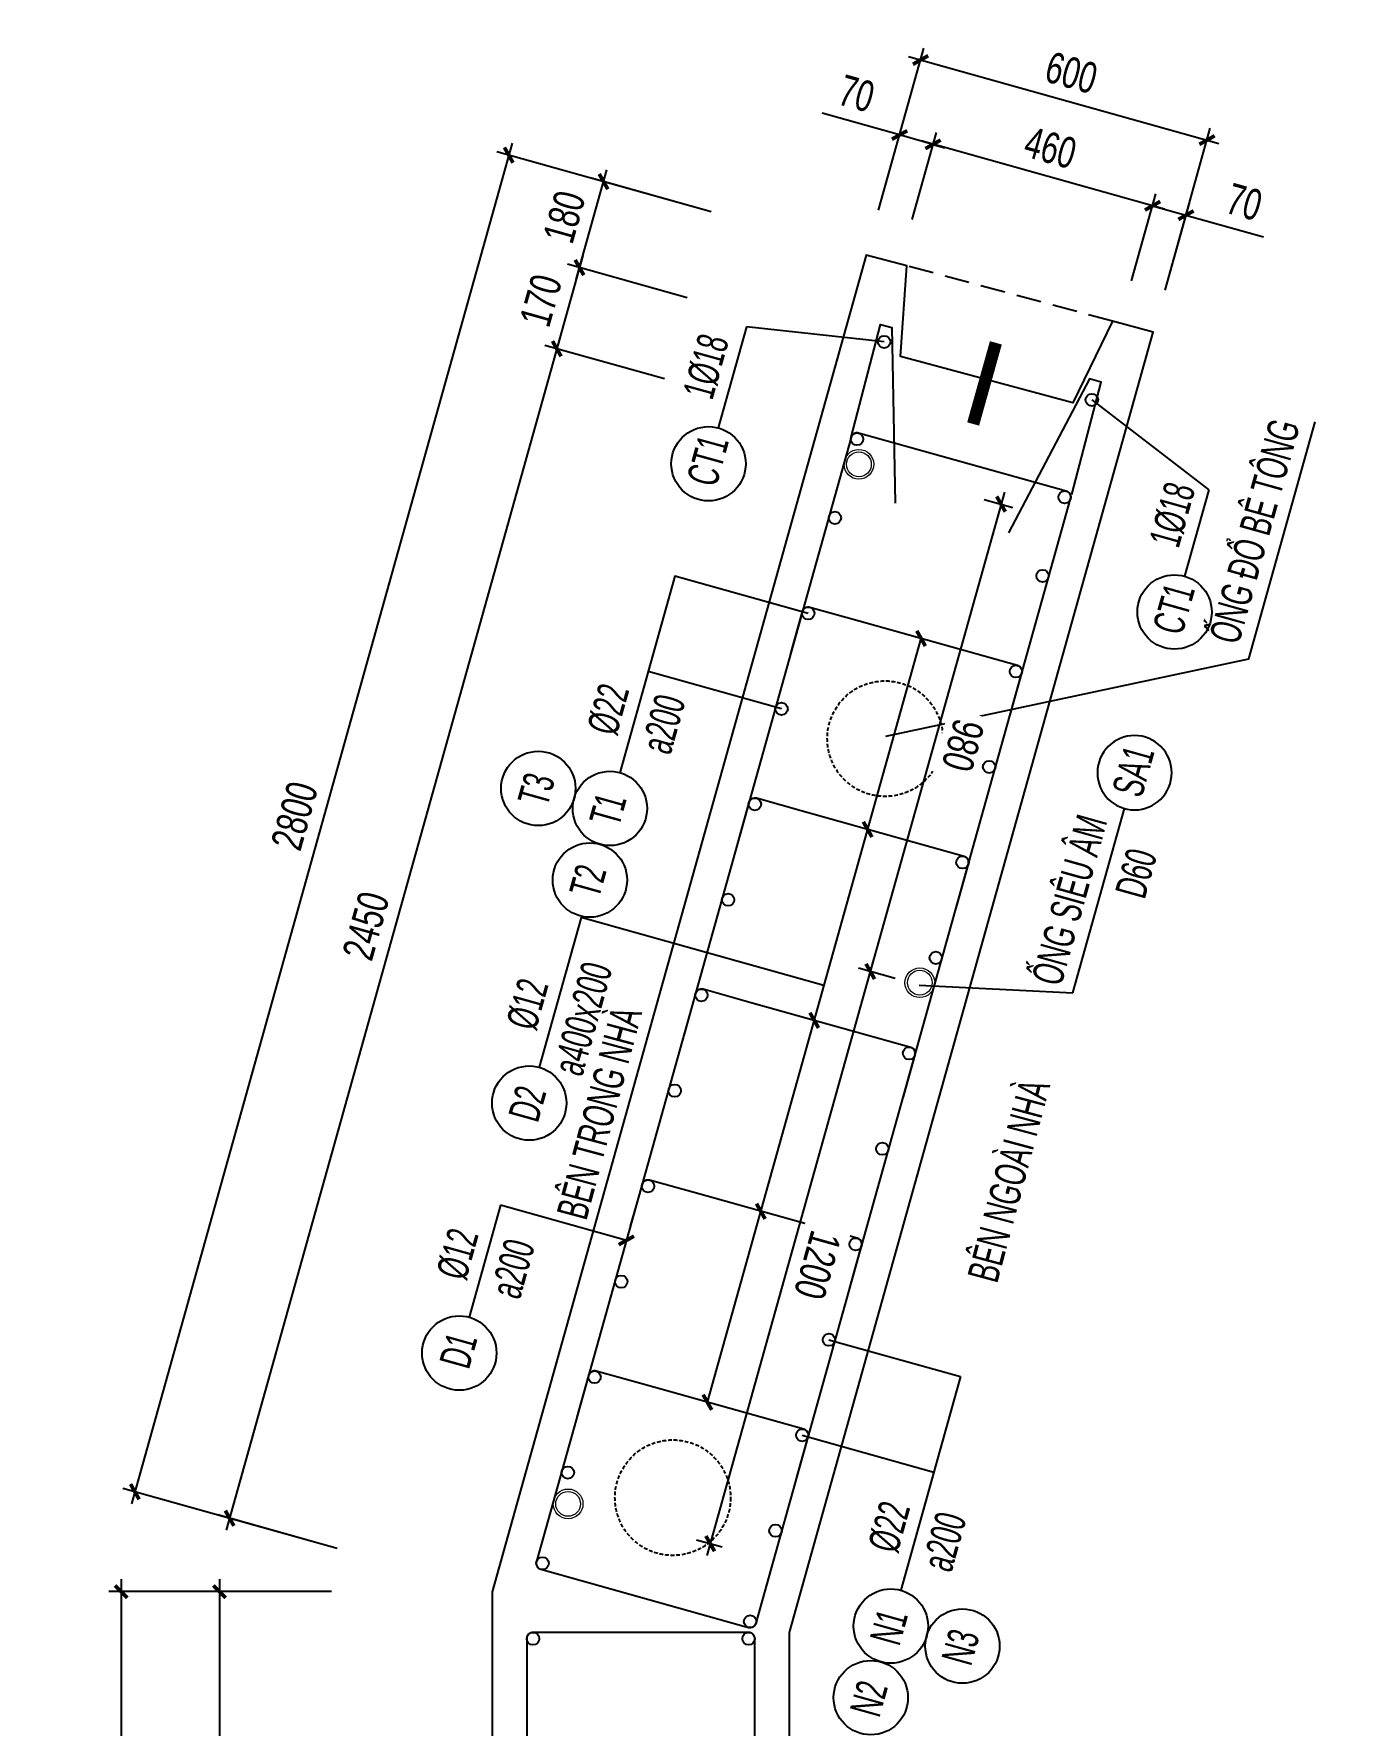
# Model space of a CAD drawing. Header units: millimetres. Extents: x -147841 to 368790, y -162721 to 84261.
# Drawn here: x 204937 to 207570, y -101013 to -97601 of the extents above; entities that cross this region are included whole.
import ezdxf
from ezdxf.enums import TextEntityAlignment as Align

# ---------------------------------------------------------------- set-up
doc = ezdxf.new("R2010")
doc.units = ezdxf.units.MM
doc.header["$LTSCALE"] = 1000
doc.header["$MEASUREMENT"] = 0
doc.header["$PDMODE"] = 1
doc.header["$PDSIZE"] = -10
doc.linetypes.add('DASHED', pattern=[0.75, 0.5, -0.25])
doc.linetypes.add('HIDDEN', pattern=[0.375, 0.25, -0.125])
doc.layers.get('0').update_dxf_attribs({"linetype": 'CONTINUOUS', "lineweight": 18})
doc.layers.get('DEFPOINTS').update_dxf_attribs({"color": 5, "linetype": 'CONTINUOUS', "lineweight": 18})
for name, color, linetype, lineweight in [('0-THAY', 7, 'CONTINUOUS', 18), ('ccu11-Dim', 8, 'CONTINUOUS', 18), ('DIM', 8, 'CONTINUOUS', 18)]:
    doc.layers.add(name, color=color, linetype=linetype, lineweight=lineweight)
for name, color, linetype in [('ccu11-Khuat', 9, 'DASHED'), ('ccu11-Manh', 8, 'CONTINUOUS'), ('ccu11-Thep', 4, 'CONTINUOUS'), ('ccu11-Thepdai', 6, 'CONTINUOUS'), ('KC-Cotthep', 8, 'CONTINUOUS'), ('KC-Dim', 8, 'CONTINUOUS'), ('KC-Text', 31, 'CONTINUOUS'), ('KC-Thay', 7, 'CONTINUOUS')]:
    doc.layers.add(name, color=color, linetype=linetype)
doc.styles.add('ARIAL', font='arial.ttf', dxfattribs={"width": 0.7})
doc.styles.add('ccu11-dim', font='vnsimli.shx', dxfattribs={"width": 0.65, "bigfont": 'bigfont.shx'})
doc.dimstyles.new('2.5-25', dxfattribs={"dimscale": 25, "dimtxt": 2.5, "dimasz": 1, "dimexe": 1, "dimexo": 2, "dimgap": 1, "dimtad": 1, "dimdec": 1, "dimrnd": 5, "dimdsep": 46, "dimtxsty": 'ARIAL', "dimblk": 'ARCHTICK', "dimcen": -1, "dimdle": 1, "dimclrd": 256, "dimclre": 256, "dimclrt": 3, "dimadec": 0, "dimazin": 2, "dimtfac": 0.1, "dimtdec": 1, "dimtmove": 0, "dimatfit": 1, "dimldrblk": 'ARCHTICK', "dimfxl": 1, "dimtvp": 0.833333, "dimtfill": 1, "dimtolj": 1, "dimtzin": 12, "dimarcsym": 0})
doc.dimstyles.new('ccu11-100x4', dxfattribs={"dimscale": 100, "dimtxt": 2.5, "dimasz": 1, "dimexe": 1, "dimexo": 2, "dimgap": 1, "dimtad": 1, "dimdec": 0, "dimlfac": 0.25, "dimdsep": 46, "dimtxsty": 'ccu11-dim', "dimblk": 'ARCHTICK', "dimcen": -1, "dimdle": 1, "dimclrd": 256, "dimclre": 256, "dimclrt": 31, "dimadec": 0, "dimazin": 2, "dimtfac": 0.1, "dimtdec": 0, "dimtmove": 0, "dimatfit": 1, "dimldrblk": 'ARCHTICK', "dimfxl": 1, "dimtvp": 0.833333, "dimtolj": 1, "dimtzin": 12, "dimarcsym": 0})

# ---------------------------------------------------------------- blocks, each defined once
blk = doc.blocks.new('_ARCHTICK')
at = {"color": 0, "linetype": 'ByBlock', "const_width": 0.3}
blk.add_lwpolyline([(-0.5, -0.5), (0.5, 0.5)], dxfattribs=at)
blk = doc.blocks.new('*D1049')
at = {"layer": 'DEFPOINTS', "color": 0, "linetype": 'ByBlock', "ltscale": 30, "transparency": 16777216}
for p in [(206351.7, -97973.6), (206303.2, -98146.9)]:
    blk.add_point(p, dxfattribs=at)
at = {"layer": 'KC-Dim', "linetype": 'ByBlock', "lineweight": -2, "ltscale": 30, "transparency": 16777216}
for p, q in [((206031, -98096.8), (206093, -97875.3)), ((206303.5, -97960.1), (206062.1, -97892.6)), ((206255, -98133.5), (206013.7, -98066))]:
    blk.add_line(p, q, dxfattribs=at)
at = {"layer": 'KC-Dim', "linetype": 'ByBlock', "lineweight": -2, "ltscale": 30, "transparency": 16777216, "xscale": 25, "yscale": 25, "zscale": 25}
for p, rotation in [((206086.2, -97899.3), 74.371384900603), ((206037.7, -98072.7), 254.371384900603)]:
    blk.add_blockref('_ARCHTICK', p, dxfattribs=dict(at, rotation=rotation))
at = {"layer": 'KC-Dim', "color": 3, "linetype": 'ByBlock', "ltscale": 30, "transparency": 16777216, "insert": (206007.2, -97970.7), "char_height": 62.5, "attachment_point": 5, "rotation": 74.3714, "style": 'ARIAL', "bg_fill": 3, "box_fill_scale": 1.25, "bg_fill_color": 256, "bg_fill_true_color": 13158600, "bg_fill_transparency": 0}
blk.add_mtext('\\A1;180', dxfattribs=at)
at = {"layer": 'DEFPOINTS', "color": 0, "linetype": 'ByBlock', "ltscale": 30, "transparency": 16777216}
blk.add_point((206086.2, -97899.3), dxfattribs=at)
blk = doc.blocks.new('*D1050')
at = {"layer": 'DEFPOINTS', "color": 0, "linetype": 'ByBlock', "ltscale": 30, "transparency": 16777216}
for p in [(206303.2, -98146.9), (205991.9, -98236.4), (206257.4, -98310.7)]:
    blk.add_point(p, dxfattribs=at)
at = {"layer": 'KC-Dim', "linetype": 'ByBlock', "lineweight": -2, "ltscale": 30, "transparency": 16777216}
for p, q in [((206044.5, -98048.6), (205985.2, -98260.5)), ((206255, -98133.5), (206013.7, -98066)), ((206209.2, -98297.2), (205967.9, -98229.7))]:
    blk.add_line(p, q, dxfattribs=at)
at = {"layer": 'KC-Dim', "linetype": 'ByBlock', "lineweight": -2, "ltscale": 30, "transparency": 16777216, "xscale": 25, "yscale": 25, "zscale": 25}
for p, rotation in [((206037.7, -98072.7), 74.37138490060299), ((205991.9, -98236.4), 254.371384900603)]:
    blk.add_blockref('_ARCHTICK', p, dxfattribs=dict(at, rotation=rotation))
at = {"layer": 'KC-Dim', "color": 3, "linetype": 'ByBlock', "ltscale": 30, "transparency": 16777216, "insert": (205960, -98139.2), "char_height": 62.5, "attachment_point": 5, "rotation": 74.3714, "style": 'ARIAL', "bg_fill": 3, "box_fill_scale": 1.25, "bg_fill_color": 256, "bg_fill_true_color": 13158600, "bg_fill_transparency": 0}
blk.add_mtext('\\A1;170', dxfattribs=at)
blk = doc.blocks.new('*D1051')
at = {"layer": 'DEFPOINTS', "color": 0, "linetype": 'ByBlock', "ltscale": 30, "transparency": 16777216}
for p in [(207303.6, -97815.6), (206627.6, -98005), (207205.4, -98166.7)]:
    blk.add_point(p, dxfattribs=at)
at = {"layer": 'KC-Dim', "linetype": 'ByBlock', "lineweight": -2, "ltscale": 30, "transparency": 16777216}
for p, q in [((206641, -97956.9), (206732.5, -97629.9)), ((206701.7, -97647.2), (207327.7, -97822.4)), ((207218.9, -98118.5), (207310.3, -97791.5))]:
    blk.add_line(p, q, dxfattribs=at)
at = {"layer": 'KC-Dim', "linetype": 'ByBlock', "lineweight": -2, "ltscale": 30, "transparency": 16777216, "xscale": 25, "yscale": 25, "zscale": 25}
for p, rotation in [((206725.8, -97654), 164.3713849006076), ((207303.6, -97815.6), 344.3713849006076)]:
    blk.add_blockref('_ARCHTICK', p, dxfattribs=dict(at, rotation=rotation))
at = {"layer": 'KC-Dim', "color": 3, "linetype": 'ByBlock', "ltscale": 30, "transparency": 16777216, "insert": (207030, -97680), "char_height": 62.5, "attachment_point": 5, "rotation": 344.3714, "style": 'ARIAL', "bg_fill": 3, "box_fill_scale": 1.25, "bg_fill_color": 256, "bg_fill_true_color": 13158600, "bg_fill_transparency": 0}
blk.add_mtext('\\A1;600', dxfattribs=at)
blk = doc.blocks.new('*D1052')
at = {"layer": 'DEFPOINTS', "color": 0, "linetype": 'ByBlock', "ltscale": 30, "transparency": 16777216}
for p in [(206750.8, -97824.2), (206695, -98023.9), (207138, -98147.8)]:
    blk.add_point(p, dxfattribs=at)
at = {"layer": 'KC-Dim', "linetype": 'ByBlock', "lineweight": -2, "ltscale": 30, "transparency": 16777216}
for p, q in [((206708.5, -97975.7), (206757.6, -97800.1)), ((207217.9, -97954.8), (206726.8, -97817.4)), ((207151.4, -98099.6), (207200.6, -97924))]:
    blk.add_line(p, q, dxfattribs=at)
at = {"layer": 'KC-Dim', "linetype": 'ByBlock', "lineweight": -2, "ltscale": 30, "transparency": 16777216, "xscale": 25, "yscale": 25, "zscale": 25}
for p, rotation in [((206750.8, -97824.2), 164.3713849006076), ((207193.8, -97948.1), 344.3713849006076)]:
    blk.add_blockref('_ARCHTICK', p, dxfattribs=dict(at, rotation=rotation))
at = {"layer": 'KC-Dim', "color": 3, "linetype": 'ByBlock', "ltscale": 30, "transparency": 16777216, "insert": (206987.7, -97831.3), "char_height": 62.5, "attachment_point": 5, "rotation": 344.3714, "style": 'ARIAL', "bg_fill": 3, "box_fill_scale": 1.25, "bg_fill_color": 256, "bg_fill_true_color": 13158600, "bg_fill_transparency": 0}
blk.add_mtext('\\A1;460', dxfattribs=at)
blk = doc.blocks.new('*D1053')
at = {"layer": 'DEFPOINTS', "color": 0, "linetype": 'ByBlock', "ltscale": 30, "transparency": 16777216}
for p in [(207261.2, -97967), (207138, -98147.8), (207205.4, -98166.7)]:
    blk.add_point(p, dxfattribs=at)
at = {"layer": 'KC-Dim', "linetype": 'ByBlock', "lineweight": -2, "ltscale": 30, "transparency": 16777216}
for p, q in [((207151.4, -98099.6), (207200.6, -97924)), ((207193.8, -97948.1), (207169.8, -97941.4)), ((207193.8, -97948.1), (207261.2, -97967)), ((207218.9, -98118.5), (207268, -97942.9)), ((207261.2, -97967), (207417.4, -98010.7))]:
    blk.add_line(p, q, dxfattribs=at)
at = {"layer": 'KC-Dim', "linetype": 'ByBlock', "lineweight": -2, "ltscale": 30, "transparency": 16777216, "xscale": 25, "yscale": 25, "zscale": 25}
for p, rotation in [((207193.8, -97948.1), 344.3713849006076), ((207261.2, -97967), 164.3713849006076)]:
    blk.add_blockref('_ARCHTICK', p, dxfattribs=dict(at, rotation=rotation))
at = {"layer": 'KC-Dim', "color": 3, "linetype": 'ByBlock', "ltscale": 30, "transparency": 16777216, "insert": (207378.7, -97940.7), "char_height": 62.5, "attachment_point": 5, "rotation": 344.3714, "style": 'ARIAL', "bg_fill": 3, "box_fill_scale": 1.25, "bg_fill_color": 256, "bg_fill_true_color": 13158600, "bg_fill_transparency": 0}
blk.add_mtext('\\A1;70', dxfattribs=at)
blk = doc.blocks.new('*D1054')
at = {"layer": 'DEFPOINTS', "color": 0, "linetype": 'ByBlock', "ltscale": 30, "transparency": 16777216}
for p in [(206683.4, -97805.3), (206627.6, -98005), (206695, -98023.9)]:
    blk.add_point(p, dxfattribs=at)
at = {"layer": 'KC-Dim', "linetype": 'ByBlock', "lineweight": -2, "ltscale": 30, "transparency": 16777216}
for p, q in [((206683.4, -97805.3), (206527.3, -97761.6)), ((206641, -97956.9), (206690.2, -97781.2)), ((206750.8, -97824.2), (206683.4, -97805.3)), ((206708.5, -97975.7), (206757.6, -97800.1)), ((206750.8, -97824.2), (206774.9, -97830.9))]:
    blk.add_line(p, q, dxfattribs=at)
at = {"layer": 'KC-Dim', "linetype": 'ByBlock', "lineweight": -2, "ltscale": 30, "transparency": 16777216, "xscale": 25, "yscale": 25, "zscale": 25}
for p, rotation in [((206683.4, -97805.3), 344.3713849006076), ((206750.8, -97824.2), 164.3713849006076)]:
    blk.add_blockref('_ARCHTICK', p, dxfattribs=dict(at, rotation=rotation))
at = {"layer": 'KC-Dim', "color": 3, "linetype": 'ByBlock', "ltscale": 30, "transparency": 16777216, "insert": (206596.6, -97721.9), "char_height": 62.5, "attachment_point": 5, "rotation": 344.3714, "style": 'ARIAL', "bg_fill": 3, "box_fill_scale": 1.25, "bg_fill_color": 256, "bg_fill_true_color": 13158600, "bg_fill_transparency": 0}
blk.add_mtext('\\A1;70', dxfattribs=at)
blk = doc.blocks.new('*D1055')
at = {"layer": 'DEFPOINTS', "color": 0, "linetype": 'ByBlock', "ltscale": 30, "transparency": 16777216}
for p in [(206257.4, -98310.7), (205331.9, -100595.8), (205549.2, -100656.6)]:
    blk.add_point(p, dxfattribs=at)
at = {"layer": 'KC-Dim', "linetype": 'ByBlock', "lineweight": -2, "ltscale": 30, "transparency": 16777216}
for p, q in [((205998.7, -98212.3), (205325.2, -100619.9)), ((206209.2, -98297.2), (205967.9, -98229.7)), ((205501, -100643.1), (205307.8, -100589.1))]:
    blk.add_line(p, q, dxfattribs=at)
at = {"layer": 'KC-Dim', "linetype": 'ByBlock', "lineweight": -2, "ltscale": 30, "transparency": 16777216, "xscale": 25, "yscale": 25, "zscale": 25}
for p, rotation in [((205991.9, -98236.4), 74.37138490060299), ((205331.9, -100595.8), 254.371384900603)]:
    blk.add_blockref('_ARCHTICK', p, dxfattribs=dict(at, rotation=rotation))
at = {"layer": 'KC-Dim', "color": 3, "linetype": 'ByBlock', "ltscale": 30, "transparency": 16777216, "insert": (205607.1, -99400.8), "char_height": 62.5, "attachment_point": 5, "rotation": 74.3714, "style": 'ARIAL', "bg_fill": 3, "box_fill_scale": 1.25, "bg_fill_color": 256, "bg_fill_true_color": 13158600, "bg_fill_transparency": 0}
blk.add_mtext('\\A1;2450', dxfattribs=at)
blk = doc.blocks.new('*U1041')
at = {"layer": 'ccu11-Thepdai', "flags": 128}
blk.add_lwpolyline([(50, 230), (-37.5, 230, 0.414214), (-50, 217.5), (-50, -114.4), (-50, -217.5, 0.414214), (-37.5, -230), (50, -230)], format="xyb", dxfattribs=at)
blk = doc.blocks.new('*U1042')
at = {"layer": 'DIM', "color": 0, "linetype": 'ByBlock', "lineweight": -2, "transparency": 16777216}
for p in [(0, 0), (400, 0), (800, 0), (1200, 0), (1600, 0)]:
    blk.add_blockref('*U1041', p, dxfattribs=at)
blk = doc.blocks.new('*D1056')
at = {"layer": 'DEFPOINTS', "color": 0, "ltscale": 3000, "transparency": 16777216}
for p in [(206351.7, -97973.6), (205140.7, -100542.3), (205597.3, -100670.1)]:
    blk.add_point(p, dxfattribs=at)
at = {"layer": 'DIM', "lineweight": -2, "ltscale": 3000, "transparency": 16777216}
for p, q in [((205901.7, -97821.8), (205134, -100566.4)), ((206303.5, -97960.1), (205870.9, -97839.1)), ((205549.2, -100656.6), (205116.6, -100535.6))]:
    blk.add_line(p, q, dxfattribs=at)
at = {"layer": 'DIM', "lineweight": -2, "ltscale": 3000, "transparency": 16777216, "xscale": 25, "yscale": 25, "zscale": 25}
for p, rotation in [((205895, -97845.9), 74.37138490060299), ((205140.7, -100542.3), 254.371384900603)]:
    blk.add_blockref('_ARCHTICK', p, dxfattribs=dict(at, rotation=rotation))
at = {"layer": 'DIM', "color": 3, "ltscale": 3000, "transparency": 16777216, "insert": (205463, -99178.8), "char_height": 62.5, "attachment_point": 5, "rotation": 74.3714, "style": 'ARIAL', "bg_fill": 3, "box_fill_scale": 1.25, "bg_fill_color": 256, "bg_fill_true_color": 13158600, "bg_fill_transparency": 0}
blk.add_mtext('\\A1;2800', dxfattribs=at)
blk = doc.blocks.new('*D1508')
at = {"layer": 'DEFPOINTS', "color": 0, "linetype": 'ByBlock', "ltscale": 30, "transparency": 16777216}
for p in [(258896.5, -98435.7), (258896.5, -98538), (257917.5, -98623.4)]:
    blk.add_point(p, dxfattribs=at)
at = {"layer": 'KC-Dim', "linetype": 'ByBlock', "lineweight": -2, "ltscale": 30, "transparency": 16777216}
for p, q in [((258896.5, -98485.7), (258896.5, -98563)), ((257892.5, -98538), (258921.5, -98538)), ((257917.5, -98573.4), (257917.5, -98513))]:
    blk.add_line(p, q, dxfattribs=at)
at = {"layer": 'KC-Dim', "linetype": 'ByBlock', "lineweight": -2, "ltscale": 30, "transparency": 16777216, "xscale": 25, "yscale": 25, "zscale": 25, "rotation": 180}
blk.add_blockref('_ARCHTICK', (257917.5, -98538), dxfattribs=at)
at = {"layer": 'KC-Dim', "linetype": 'ByBlock', "lineweight": -2, "ltscale": 30, "transparency": 16777216, "xscale": 25, "yscale": 25, "zscale": 25}
blk.add_blockref('_ARCHTICK', (258896.5, -98538), dxfattribs=at)
at = {"layer": 'KC-Dim', "color": 3, "linetype": 'ByBlock', "ltscale": 30, "transparency": 16777216, "insert": (258407, -98481.1), "char_height": 62.5, "attachment_point": 5, "style": 'ARIAL', "bg_fill": 3, "box_fill_scale": 1.25, "bg_fill_color": 256, "bg_fill_true_color": 13158600, "bg_fill_transparency": 0}
blk.add_mtext('\\A1;980', dxfattribs=at)
blk = doc.blocks.new('A$C260038B3')
at = {"layer": '0-THAY', "linetype": 'Continuous'}
for radius in [120, 100]:
    blk.add_circle((0, 0), radius, dxfattribs=at)
blk = doc.blocks.new('*D1509')
at = {"layer": 'DEFPOINTS', "color": 0, "linetype": 'ByBlock', "ltscale": 30, "transparency": 16777216}
for p in [(258896.5, -98435.7), (260095.1, -98538), (260095.1, -98616.7)]:
    blk.add_point(p, dxfattribs=at)
at = {"layer": 'KC-Dim', "linetype": 'ByBlock', "lineweight": -2, "ltscale": 30, "transparency": 16777216}
for p, q in [((258896.5, -98485.7), (258896.5, -98563)), ((258871.5, -98538), (260120.1, -98538)), ((260095.1, -98566.7), (260095.1, -98513))]:
    blk.add_line(p, q, dxfattribs=at)
at = {"layer": 'KC-Dim', "linetype": 'ByBlock', "lineweight": -2, "ltscale": 30, "transparency": 16777216, "xscale": 25, "yscale": 25, "zscale": 25, "rotation": 180}
blk.add_blockref('_ARCHTICK', (258896.5, -98538), dxfattribs=at)
at = {"layer": 'KC-Dim', "linetype": 'ByBlock', "lineweight": -2, "ltscale": 30, "transparency": 16777216, "xscale": 25, "yscale": 25, "zscale": 25}
blk.add_blockref('_ARCHTICK', (260095.1, -98538), dxfattribs=at)
at = {"layer": 'KC-Dim', "color": 3, "linetype": 'ByBlock', "ltscale": 30, "transparency": 16777216, "insert": (259495.8, -98481.1), "char_height": 62.5, "attachment_point": 5, "style": 'ARIAL', "bg_fill": 3, "box_fill_scale": 1.25, "bg_fill_color": 256, "bg_fill_true_color": 13158600, "bg_fill_transparency": 0}
blk.add_mtext('\\A1;1200', dxfattribs=at)
blk = doc.blocks.new('*U1043')
at = {"layer": 'ccu11-Thep'}
blk.add_circle((0, 0), 12.5, dxfattribs=at)
blk = doc.blocks.new('*U1044')
at = {"layer": 'KC-Dim', "color": 0, "linetype": 'ByBlock', "lineweight": -2, "transparency": 16777216}
for p in [(0, 0), (200, 0), (400, 0), (600, 0), (800, 0), (1000, 0), (1200, 0), (1400, 0), (1600, 0), (1800, 0), (2000, 0)]:
    blk.add_blockref('*U1043', p, dxfattribs=at)
blk = doc.blocks.new('att_thep_2')
blk.add_circle((-300, 0), 300)
at = {"color": 3, "style": 'ARIAL', "width": 0.6}
blk.add_attdef('DK', text='', height=250, dxfattribs=at).set_placement((467, 105), align=Align.CENTER)
at = {"color": 31, "style": 'ARIAL', "width": 0.6}
blk.add_attdef('SH', text='', height=250, dxfattribs=at).set_placement((-281, -111), align=Align.CENTER)
at = {"color": 2, "style": 'ARIAL', "width": 0.6}
blk.add_attdef('KC', text='', height=250, dxfattribs=at).set_placement((472, -355), align=Align.CENTER)
blk = doc.blocks.new('*D1057')
at = {"layer": 'DEFPOINTS', "color": 0, "linetype": 'ByBlock', "ltscale": 30, "transparency": 16777216}
for p in [(205587.2, -100743.9), (205311.6, -103673.9), (205587.2, -103673.9)]:
    blk.add_point(p, dxfattribs=at)
at = {"layer": 'KC-Dim', "linetype": 'ByBlock', "lineweight": -2, "ltscale": 30, "transparency": 16777216}
for p, q in [((205311.6, -100718.9), (205311.6, -103698.9)), ((205537.2, -100743.9), (205286.6, -100743.9)), ((205537.2, -103673.9), (205286.6, -103673.9))]:
    blk.add_line(p, q, dxfattribs=at)
at = {"layer": 'KC-Dim', "linetype": 'ByBlock', "lineweight": -2, "ltscale": 30, "transparency": 16777216, "xscale": 25, "yscale": 25, "zscale": 25}
for p, rotation in [((205311.6, -100743.9), 90), ((205311.6, -103673.9), 270)]:
    blk.add_blockref('_ARCHTICK', p, dxfattribs=dict(at, rotation=rotation))
at = {"layer": 'KC-Dim', "color": 3, "linetype": 'ByBlock', "ltscale": 30, "transparency": 16777216, "insert": (205254.6, -102208.9), "char_height": 62.5, "attachment_point": 5, "rotation": 90, "style": 'ARIAL', "bg_fill": 3, "box_fill_scale": 1.25, "bg_fill_color": 256, "bg_fill_true_color": 13158600, "bg_fill_transparency": 0}
blk.add_mtext('\\A1;2930', dxfattribs=at)
blk = doc.blocks.new('*D1064')
at = {"layer": 'DEFPOINTS', "color": 0, "ltscale": 3000, "transparency": 16777216}
for p in [(205587.2, -100743.9), (205113, -103743.9), (205587.2, -103743.9)]:
    blk.add_point(p, dxfattribs=at)
at = {"layer": 'DIM', "lineweight": -2, "ltscale": 3000, "transparency": 16777216}
for p, q in [((205113, -100718.9), (205113, -103768.9)), ((205537.2, -100743.9), (205088, -100743.9)), ((205537.2, -103743.9), (205088, -103743.9))]:
    blk.add_line(p, q, dxfattribs=at)
at = {"layer": 'DIM', "lineweight": -2, "ltscale": 3000, "transparency": 16777216, "xscale": 25, "yscale": 25, "zscale": 25}
for p, rotation in [((205113, -100743.9), 90), ((205113, -103743.9), 270)]:
    blk.add_blockref('_ARCHTICK', p, dxfattribs=dict(at, rotation=rotation))
at = {"layer": 'DIM', "color": 3, "ltscale": 3000, "transparency": 16777216, "insert": (205056.1, -102243.9), "char_height": 62.5, "attachment_point": 5, "rotation": 90, "style": 'ARIAL', "bg_fill": 3, "box_fill_scale": 1.25, "bg_fill_color": 256, "bg_fill_true_color": 13158600, "bg_fill_transparency": 0}
blk.add_mtext('\\A1;3000', dxfattribs=at)
blk = doc.blocks.new('*U1067')
at = {"layer": 'ccu11-Thep'}
blk.add_circle((0, 0), 12.5, dxfattribs=at)
blk = doc.blocks.new('*U1068')
at = {"layer": 'KC-Dim', "color": 0, "linetype": 'ByBlock', "lineweight": -2, "transparency": 16777216}
for p in [(0, 0), (200, 0), (400, 0), (600, 0), (800, 0), (1000, 0), (1200, 0), (1400, 0), (1600, 0), (1800, 0), (2000, 0)]:
    blk.add_blockref('*U1067', p, dxfattribs=at)
blk = doc.blocks.new('saw6-28')
at = {"layer": 'ccu11-Dim', "ltscale": 3000, "xscale": 0.25, "yscale": 0.25, "zscale": 0.25}
for p in [(257917.48, -98835.66), (260095.11, -98835.66)]:
    blk.add_blockref('A$C260038B3', p, dxfattribs=at)
at = {"layer": 'KC-Dim', "linetype": 'ByBlock', "ltscale": 30}
dim = blk.add_linear_dim(base=(258896.47, -98537.97), p1=(257917.48, -98623.41), p2=(258896.47, -98435.66), dimstyle='2.5-25', dxfattribs=at)
dim.commit()
dim.dimension.update_dxf_attribs({"geometry": '*D1508', "text_midpoint": (258406.97, -98481.05)})
at = {"layer": 'ccu11-Dim', "ltscale": 3000, "xscale": 0.25, "yscale": 0.25, "zscale": 0.25}
blk.add_blockref('A$C260038B3', (258891.47, -98435.66), dxfattribs=at)
at = {"layer": 'KC-Dim', "linetype": 'ByBlock', "ltscale": 30}
dim = blk.add_linear_dim(base=(260095.11, -98537.97), p1=(258896.47, -98435.66), p2=(260095.11, -98616.7), dimstyle='2.5-25', dxfattribs=at)
dim.commit()
dim.dimension.update_dxf_attribs({"geometry": '*D1509', "text_midpoint": (259495.79, -98481.05)})

msp = doc.modelspace()

# ---------------------------------------------------------------- linework, layer by layer
at = {"layer": 'ccu11-Manh'}
msp.add_lwpolyline([(206655.77, -99017.79), (207387.81, -98862.2), (207521.58, -98384.03)], dxfattribs=at)
at = {"layer": 'ccu11-Thep', "const_width": 25}
msp.add_lwpolyline([(206831.86, -98388.3), (206877.66, -98224.58)], dxfattribs=at)
at = {"layer": 'ccu11-Thep'}
for centre in [(206652.34, -98222.69), (207071.28, -98339.79), (206597.49, -98418.78), (207016.4, -98535.97), (206381.97, -100803.91), (205943.87, -100838.78), (206378.87, -100838.78)]:
    msp.add_circle(centre, 12.5, dxfattribs=at)
at = {"layer": 'ccu11-Thep', "linetype": 'HIDDEN', "ltscale": 0.03}
msp.add_circle((206654.27, -99023.16, 242.3), 116.6, dxfattribs=at)
at = {"layer": 'ccu11-Thepdai'}
for points in [[(206585.45, -98415.42), (205951.01, -100683.35, 0.4142136), (205959.68, -100698.75), (206378.6, -100815.94, 0.4142136), (206394, -100807.27), (207028.44, -98539.34, 0.4142136), (207019.77, -98523.94), (206600.85, -98406.75, 0.4142136)], [(205931.37, -100838.78), (205931.37, -103661.44, 0.4142136), (205943.87, -103673.94), (206378.87, -103673.94, 0.4142136), (206391.37, -103661.44), (206391.37, -100838.78, 0.4142136), (206378.87, -100826.28), (205943.87, -100826.28, 0.4142136)]]:
    msp.add_lwpolyline(points, format="xyb", close=True, dxfattribs=at)
at = {"layer": 'KC-Thay', "flags": 128}
msp.add_lwpolyline([(206461.37, -103743.94), (206461.37, -100826.28), (207195.29, -98202.75), (207113.15, -98180.74), (207032.76, -98345.55), (206685.02, -98252.38), (206697.8, -98069.46), (206615.69, -98047.46), (205861.37, -100743.94), (205861.37, -103743.94), (205946.37, -103743.94), (205981.37, -103923.94), (206341.37, -103923.94), (206376.37, -103743.94), (206461.37, -103743.94)], dxfattribs=at)

# ---------------------------------------------------------------- block references
at = {"layer": 'KC-Cotthep'}
ref = msp.add_blockref('att_thep_2', (207258.27, -98695.39), dxfattribs=dict(at, xscale=0.25, yscale=0.25, zscale=0.25, rotation=74.37138490063843))
ref.add_attrib('DK', '1%%C18', dxfattribs={"layer": '0', "color": 15, "height": 62.5, "rotation": 74.37138, "style": 'ARIAL', "width": 0.6}).set_placement((207263.3, -98579.6), align=Align.CENTER)
ref.add_attrib('SH', 'CT1', dxfattribs={"layer": '0', "color": 31, "height": 62.5, "rotation": 74.37138, "style": 'ARIAL', "width": 0.6}).set_placement((207266.52, -98769.36), align=Align.CENTER)
ref = msp.add_blockref('att_thep_2', (206830.45, -100781.51), dxfattribs=dict(at, xscale=0.25, yscale=0.25, zscale=0.25, rotation=74.37138490062058))
ref.add_attrib('SH', 'N3', dxfattribs={"layer": '0', "color": 31, "height": 62.5, "rotation": 74.37138, "style": 'ARIAL', "width": 0.6}).set_placement((206836.33, -100863.93), align=Align.CENTER)
ref = msp.add_blockref('att_thep_2', (206645.6, -100885.52), dxfattribs=dict(at, xscale=0.25, yscale=0.25, zscale=0.25, rotation=74.37138490062058))
ref.add_attrib('SH', 'N2', dxfattribs={"layer": '0', "color": 31, "height": 62.5, "rotation": 74.37138, "style": 'ARIAL', "width": 0.6}).set_placement((206651.48, -100967.94), align=Align.CENTER)

# ---------------------------------------------------------------- texts
at = {"layer": 'KC-Text', "color": 1, "style": 'ARIAL', "width": 0.6}
msp.add_text('ỐNG ĐỔ BÊ TÔNG', height=62.5, rotation=74.37138, dxfattribs=at).set_placement((207367.19, -98835.62))

# ---------------------------------------------------------------- dimensions: what is measured, and where the dimension line sits
at = {"layer": 'KC-Dim', "linetype": 'ByBlock', "ltscale": 30}
dim = msp.add_linear_dim(base=(205311.58, -103673.94), p1=(205587.21, -100743.94), p2=(205587.21, -103673.94), angle=270, dimstyle='2.5-25', dxfattribs=at)
dim.commit()
dim.dimension.update_dxf_attribs({"geometry": '*D1057', "text_midpoint": (205254.64, -102208.94)})

# ---------------------------------------------------------------- leaders
at = {"layer": 'ccu11-Manh', "ltscale": 10}
for points in [[(207071.28, -98339.79), (207307.05, -98521.02), (207258.28, -98695.35)], [(206722.89, -99520.25), (207033.19, -99535.88), (207137.2, -99164.06)], [(206540.91, -100235.72), (206806.58, -100310.04), (206686, -100741.1)], [(206487.03, -100428.32), (206752.7, -100502.64), (206685.99, -100741.14)]]:
    msp.add_leader(points, dimstyle='ccu11-100x4', override={"dimgap": 1, "dimtad": 0, "dimldrblk": 'None'}, dxfattribs=at)

# ---------------------------------------------------------------- next in the draw order: dimensions: what is measured, and where the dimension line sits
at = {"layer": 'DIM', "ltscale": 3000}
dim = msp.add_linear_dim(base=(205113.03, -103743.94), p1=(205587.21, -100743.94), p2=(205587.21, -103743.94), angle=270, dimstyle='2.5-25', dxfattribs=at)
dim.commit()
dim.dimension.update_dxf_attribs({"geometry": '*D1064', "text_midpoint": (205056.09, -102243.94)})
at = {"layer": 'KC-Dim', "linetype": 'ByBlock', "ltscale": 30}
dim = msp.add_linear_dim(base=(207303.58, -97815.62), p1=(206627.57, -98005.01), p2=(207205.39, -98166.66), angle=344.37138, dimstyle='2.5-25', dxfattribs=at)
dim.commit()
dim.dimension.update_dxf_attribs({"geometry": '*D1051', "text_midpoint": (207030.01, -97680)})
dim = msp.add_linear_dim(base=(206086.22, -97899.35), p1=(206303.17, -98146.94), p2=(206351.66, -97973.6), angle=74.37138, dimstyle='2.5-25', dxfattribs=at)
dim.commit()
dim.dimension.update_dxf_attribs({"geometry": '*D1049', "text_midpoint": (206061.98, -97986.02), "dimtype": 160})

# ---------------------------------------------------------------- next in the draw order: linework, layer by layer
at = {"layer": 'ccu11-Khuat', "ltscale": 0.1}
msp.add_line((207113.15, -98180.74), (206697.8, -98069.46), dxfattribs=at)

# ---------------------------------------------------------------- next in the draw order: dimensions: what is measured, and where the dimension line sits
at = {"layer": 'KC-Dim', "linetype": 'ByBlock', "ltscale": 30}
dim = msp.add_linear_dim(base=(205991.93, -98236.41), p1=(206303.17, -98146.94), p2=(206257.37, -98310.66), angle=254.37138, dimstyle='2.5-25', dxfattribs=at)
dim.commit()
dim.dimension.update_dxf_attribs({"geometry": '*D1050', "text_midpoint": (206014.83, -98154.55), "dimtype": 160})

# ---------------------------------------------------------------- next in the draw order: dimensions: what is measured, and where the dimension line sits
for base, p1, p2, angle, picture, middle in [((206750.84, -97824.18), (207137.97, -98147.8), (206694.98, -98023.87), 344.37138, '*D1052', (206987.67, -97831.34)), ((205331.9, -100595.82), (206257.37, -98310.66), (205549.19, -100656.61), 254.37138, '*D1055', (205607.11, -99400.78))]:
    dim = msp.add_linear_dim(base=base, p1=p1, p2=p2, angle=angle, dimstyle='2.5-25', dxfattribs=at)
    dim.commit()
    dim.dimension.update_dxf_attribs({"geometry": picture, "text_midpoint": middle})

# ---------------------------------------------------------------- next in the draw order: leaders
at = {"layer": 'ccu11-Manh', "ltscale": 10}
msp.add_leader([(206652.34, -98222.69), (206374.32, -98192.5), (206317.37, -98396.11)], dimstyle='ccu11-100x4', override={"dimgap": 1, "dimtad": 0, "dimldrblk": 'None'}, dxfattribs=at)

# ---------------------------------------------------------------- next in the draw order: linework, layer by layer
at = {"layer": 'ccu11-Thep', "linetype": 'HIDDEN', "ltscale": 0.03}
msp.add_circle((206225.93, -100554.33), 116.6, dxfattribs=at)

# ---------------------------------------------------------------- next in the draw order: block references
at = {"layer": 'DIM', "rotation": 254.3713849006336}
msp.add_blockref('*U1042', (206698.51, -98865), dxfattribs=at)

# ---------------------------------------------------------------- next in the draw order: dimensions: what is measured, and where the dimension line sits
at = {"layer": 'KC-Dim', "linetype": 'ByBlock', "ltscale": 30}
for base, p1, p2, picture, middle in [((206683.43, -97805.33), (206694.98, -98023.87), (206627.57, -98005.01), '*D1054', (206596.6, -97721.94)), ((207261.25, -97966.97), (207137.97, -98147.8), (207205.39, -98166.66), '*D1053', (207378.74, -97940.74))]:
    dim = msp.add_linear_dim(base=base, p1=p1, p2=p2, angle=344.37138, dimstyle='2.5-25', dxfattribs=at)
    dim.commit()
    dim.dimension.update_dxf_attribs({"geometry": picture, "text_midpoint": middle})

# ---------------------------------------------------------------- next in the draw order: leaders
at = {"layer": 'ccu11-Manh', "ltscale": 10}
msp.add_leader([(206530.95, -99520.99), (206041.03, -99383.94), (205956.5, -99686.09)], dimstyle='ccu11-100x4', override={"dimgap": 1, "dimtad": 0, "dimldrblk": 'None'}, dxfattribs=at)
at = {"layer": 'ccu11-Manh', "ltscale": 3000}
msp.add_leader([(206132.3, -100035.3), (205878.66, -99964.35), (205815.44, -100190.33)], dimstyle='ccu11-100x4', override={"dimasz": 0.25, "dimtad": 0}, dxfattribs=at)

# ---------------------------------------------------------------- next in the draw order: dimensions: what is measured, and where the dimension line sits
at = {"layer": 'DIM', "ltscale": 3000}
dim = msp.add_linear_dim(base=(205140.69, -100542.33), p1=(206351.66, -97973.6), p2=(205597.34, -100670.08), angle=254.37138, dimstyle='2.5-25', dxfattribs=at)
dim.commit()
dim.dimension.update_dxf_attribs({"geometry": '*D1056', "text_midpoint": (205463.05, -99178.76)})

# ---------------------------------------------------------------- next in the draw order: linework, layer by layer
at = {"layer": 'ccu11-Thep'}
msp.add_circle((205963.05, -100686.72), 12.5, dxfattribs=at)

# ---------------------------------------------------------------- next in the draw order: block references
at = {"layer": 'KC-Cotthep'}
ref = msp.add_blockref('att_thep_2', (205815.44, -100190.33), dxfattribs=dict(at, xscale=0.25, yscale=0.25, zscale=0.25, rotation=74.37138490062804))
ref.add_attrib('KC', 'a200', dxfattribs={"layer": '0', "color": 2, "height": 62.5, "rotation": 74.37138, "style": 'ARIAL', "width": 0.6}).set_placement((205932.76, -100100.66), align=Align.CENTER)
ref.add_attrib('DK', '%%C12', dxfattribs={"layer": '0', "color": 215, "height": 62.5, "rotation": 74.37138, "style": 'ARIAL', "width": 0.6}).set_placement((205821.49, -100070.9), align=Align.CENTER)
ref.add_attrib('SH', 'D1', dxfattribs={"layer": '0', "color": 31, "height": 62.5, "rotation": 74.37138, "style": 'ARIAL', "width": 0.6}).set_placement((205823.36, -100265.49), align=Align.CENTER)

# ---------------------------------------------------------------- next in the draw order: block references
at = {"layer": 'KC-Dim', "rotation": 254.3713849006336}
msp.add_blockref('saw6-28', (371266.12, 123285.69), dxfattribs=at)

# ---------------------------------------------------------------- next in the draw order: linework, layer by layer
at = {"layer": 'ccu11-Manh', "ltscale": 10, "flags": 128}
for points in [[(206499.16, -98770.29), (206230.23, -98695.06), (206119.26, -99091.73)], [(206445.28, -98962.9), (206176.35, -98887.66)]]:
    msp.add_lwpolyline(points, dxfattribs=at)
at = {"layer": 'ccu11-Thepdai', "flags": 128}
for points in [[(206585.72, -98414.93), (206644.84, -98187.82), (206667.53, -98193.73), (206674.58, -98548.31)], [(207030.88, -98530.82), (207090.03, -98303.63), (207066.63, -98297.54), (206903.16, -98607.82)]]:
    msp.add_lwpolyline(points, dxfattribs=at)
at = {"layer": 'DEFPOINTS', "ltscale": 3000}
msp.add_circle((204694.91, -100253.86), 4001.83, dxfattribs=at)
at = {"layer": 'KC-Dim', "linetype": 'ByBlock', "ltscale": 30}
msp.add_lwpolyline([(206295.73, -100361.83), (206726.77, -98820.98)], dxfattribs=at)

# ---------------------------------------------------------------- next in the draw order: block references
at = {"layer": 'KC-Cotthep'}
ref = msp.add_blockref('att_thep_2', (206317.94, -98396.26), dxfattribs=dict(at, xscale=0.2499999999999999, yscale=0.2499999999999999, zscale=0.2499999999999999, rotation=74.56048985032896))
ref.add_attrib('DK', '1%%C18', dxfattribs={"layer": '0', "color": 15, "height": 62.5, "rotation": 74.56049, "style": 'ARIAL', "width": 0.6}).set_placement((206322.59, -98280.46), align=Align.CENTER)
ref.add_attrib('SH', 'CT1', dxfattribs={"layer": '0', "color": 31, "height": 62.5, "rotation": 74.56049, "style": 'ARIAL', "width": 0.6}).set_placement((206326.43, -98470.21), align=Align.CENTER)
ref = msp.add_blockref('att_thep_2', (206119.27, -99091.7), dxfattribs=dict(at, xscale=0.25, yscale=0.25, zscale=0.25, rotation=74.37138490062058))
ref.add_attrib('KC', 'a200', dxfattribs={"layer": '0', "color": 2, "height": 62.5, "rotation": 74.37138, "style": 'ARIAL', "width": 0.6}).set_placement((206236.59, -99002.02), align=Align.CENTER)
ref.add_attrib('DK', '%%C22', dxfattribs={"layer": '0', "color": 2, "height": 62.5, "rotation": 74.37138, "style": 'ARIAL', "width": 0.6}).set_placement((206125.39, -98972.01), align=Align.CENTER)
ref.add_attrib('SH', 'T1', dxfattribs={"layer": '0', "color": 31, "height": 62.5, "rotation": 74.37138, "style": 'ARIAL', "width": 0.6}).set_placement((206125.15, -99174.12), align=Align.CENTER)
ref = msp.add_blockref('att_thep_2', (207137.2, -99164.06), dxfattribs=dict(at, xscale=-0.2499999999999998, yscale=0.25, zscale=0.25, rotation=74.37138490063474))
ref.add_attrib('KC', 'D60', dxfattribs={"layer": '0', "color": 2, "height": 62.5, "rotation": 74.37138, "style": 'ARIAL', "width": 0.6}).set_placement((207190.55, -99303.08), align=Align.CENTER)
ref.add_attrib('DK', 'ỐNG SIÊU ÂM', dxfattribs={"layer": '0', "color": 15, "height": 62.5, "rotation": 74.37138, "style": 'ARIAL', "width": 0.6}).set_placement((207055.89, -99356.92), align=Align.CENTER)
ref.add_attrib('SH', 'SA1', dxfattribs={"layer": '0', "color": 31, "height": 62.5, "rotation": 74.37138, "style": 'ARIAL', "width": 0.6}).set_placement((207184.92, -99096.93), align=Align.CENTER)
ref = msp.add_blockref('att_thep_2', (205974.82, -99051.29), dxfattribs=dict(at, xscale=0.25, yscale=0.25, zscale=0.25, rotation=74.37138490062058))
ref.add_attrib('SH', 'T3', dxfattribs={"layer": '0', "color": 31, "height": 62.5, "rotation": 74.37138, "style": 'ARIAL', "width": 0.6}).set_placement((205980.7, -99133.71), align=Align.CENTER)
ref = msp.add_blockref('att_thep_2', (206078.87, -99236.11), dxfattribs=dict(at, xscale=0.25, yscale=0.25, zscale=0.25, rotation=74.37138490062058))
ref.add_attrib('SH', 'T2', dxfattribs={"layer": '0', "color": 31, "height": 62.5, "rotation": 74.37138, "style": 'ARIAL', "width": 0.6}).set_placement((206084.75, -99318.54), align=Align.CENTER)
ref = msp.add_blockref('att_thep_2', (205956.5, -99686.09), dxfattribs=dict(at, xscale=0.25, yscale=0.25, zscale=0.25, rotation=74.37138490063793))
ref.add_attrib('KC', 'a400x200', dxfattribs={"layer": '0', "color": 2, "height": 62.5, "rotation": 74.37138, "style": 'ARIAL', "width": 0.6}).set_placement((206073.82, -99596.42), align=Align.CENTER)
ref.add_attrib('DK', '%%C12', dxfattribs={"layer": '0', "color": 215, "height": 62.5, "rotation": 74.37138, "style": 'ARIAL', "width": 0.6}).set_placement((205962.48, -99566.9), align=Align.CENTER)
ref.add_attrib('SH', 'D2', dxfattribs={"layer": '0', "color": 31, "height": 62.5, "rotation": 74.37138, "style": 'ARIAL', "width": 0.6}).set_placement((205962.57, -99767.85), align=Align.CENTER)
ref = msp.add_blockref('att_thep_2', (206686, -100741.1), dxfattribs=dict(at, xscale=0.25, yscale=0.25, zscale=0.25, rotation=74.37138490062058))
ref.add_attrib('KC', 'a200', dxfattribs={"layer": '0', "color": 2, "height": 62.5, "rotation": 74.37138, "style": 'ARIAL', "width": 0.6}).set_placement((206803.32, -100651.42), align=Align.CENTER)
ref.add_attrib('DK', '%%C22', dxfattribs={"layer": '0', "color": 2, "height": 62.5, "rotation": 74.37138, "style": 'ARIAL', "width": 0.6}).set_placement((206692.11, -100621.42), align=Align.CENTER)
ref.add_attrib('SH', 'N1', dxfattribs={"layer": '0', "color": 31, "height": 62.5, "rotation": 74.37138, "style": 'ARIAL', "width": 0.6}).set_placement((206691.88, -100823.52), align=Align.CENTER)
at = {"layer": 'KC-Dim', "rotation": 254.3713849006336}
for name, p in [('*U1044', (206553.04, -98577.68)), ('*U1068', (206971.95, -98694.87))]:
    msp.add_blockref(name, p, dxfattribs=at)
at = {"layer": 'KC-Dim', "linetype": 'ByBlock', "ltscale": 30, "xscale": 25, "yscale": 25, "zscale": 25, "rotation": 254.3713849006332}
for p in [(206726.77, -98820.98), (206619.01, -99206.2), (206511.25, -99591.41), (206403.49, -99976.62), (206295.73, -100361.83)]:
    msp.add_blockref('_ARCHTICK', p, dxfattribs=at)

# ---------------------------------------------------------------- next in the draw order: texts
at = {"layer": 'KC-Text', "color": 1, "style": 'ARIAL', "width": 0.6}
for s, p in [('BÊN TRONG NHÀ', (206107.82, -99786.22)), ('BÊN NGOÀI NHÀ', (206933.92, -99922.83))]:
    msp.add_text(s, height=62.5, rotation=75, dxfattribs=at).set_placement(p, align=Align.CENTER)

doc.saveas('drawing.dxf')
